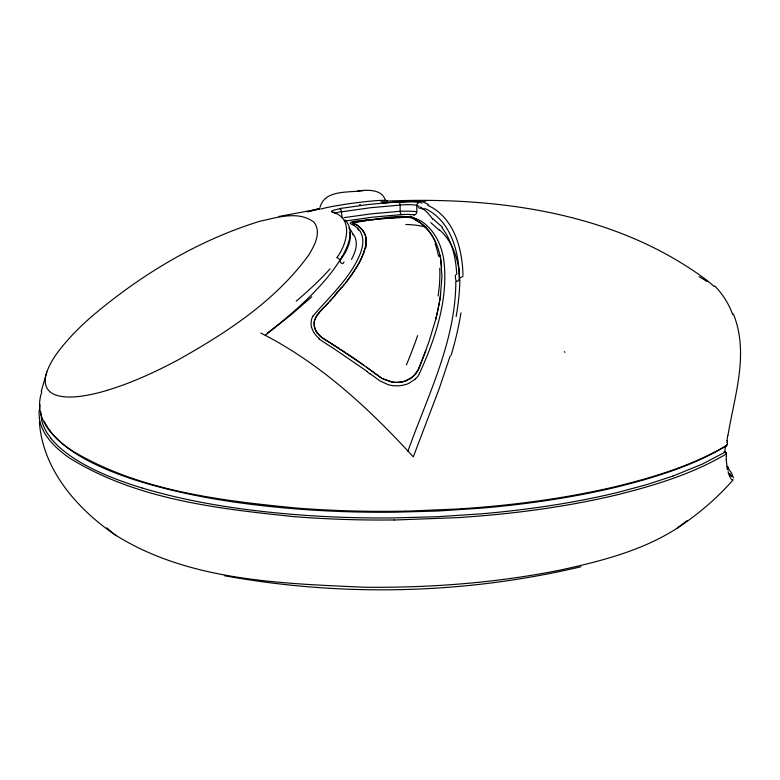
<?xml version="1.0" encoding="UTF-8"?>
<svg xmlns="http://www.w3.org/2000/svg" width="780" height="780" viewBox="0 0 780 780"><rect width="100%" height="100%" fill="white"/><g stroke="black" fill="none" stroke-linecap="round" stroke-linejoin="round"><path stroke-width="1.17" d="M365.937 242.502L365.703 237.432M618.335 494.491C655.58 485.18 692.893 473.694 726.141 454.087A1.55 1.248 58.9 0 0 724.903 452.215L725.264 446.511A1.55 1.248 58.9 0 0 726.687 445.399C693.44 465.017 656.126 476.512 618.881 485.823A507.292 196.628 3.6 0 1 460.502 508.804M726.989 442.514L727.233 440.544M319.966 207.46C324.841 189.15 348.904 193.04 364.075 190.457M440.563 295.103L440.71 293.982M440.544 295.259L440.095 298.34M440.29 297.043L441.958 276.569L440.602 258.892M440.232 297.404L439.501 301.899M727.925 435.61C734.409 395.733 749.385 353.71 733.424 314.067M439.988 299.013L437.327 312.692M439.364 302.669L438.769 305.867M438.613 306.657L435.776 319.088M40.053 404.771L39 412.922L39.478 419.104A215.992 83.713 3.6 0 0 46.293 435.669A207.119 80.282 3.6 0 0 69.352 457.899C135.525 499.132 215.709 508.472 291.7 516.399M356.684 267.082C361.579 258.872 366.151 249.746 365.947 239.957M437.151 313.433L436.43 316.465M365.03 248.274L363.178 254.192M436.166 317.558L436.293 317.041M436.04 318.045L435.503 320.122M459.41 279.065L459.069 272.435M41.233 391.423L46.839 371.972C51.646 358.576 61.123 347.461 70.483 336.989A210.912 61.971 -27.8 0 1 91.016 317.08C140.556 274.911 197.701 240.386 260.081 221.189C277.183 217.61 298.642 210.337 313.999 222.242C321.848 232.469 314.36 245.778 308.675 255.148C275.32 300.982 226.522 332.767 177.674 360.126C155.123 372.109 131.771 382.853 107.289 390.283M455.51 274.852C454.877 278.869 456.466 284.719 459.401 279.113M435.63 319.663L428.922 341.874L419.24 367.653A33.676 26.93 9.6 0 1 415.642 373.893A29.425 23.819 12.4 0 1 409.88 378.914M459.332 279.367L460.327 277.495L462.979 276.49M450.177 355.953L439.364 388.206L413.293 456.875C369.037 408.418 319.781 362.788 260.735 333.021M41.779 392.048C39.322 398.892 38.854 406.448 40.687 413.507A215.261 83.401 3.6 0 0 46.849 426.962A207.119 80.252 3.6 0 0 72.94 451.24C140.517 491.39 221.159 500.701 297.96 508.18A444.444 172.273 3.6 0 0 405.756 511.115M46.839 371.972C44.47 378.436 44.148 386.987 49.978 391.755A131.839 38.737 -27.8 0 0 58.373 395.811L61.523 396.435A115.44 33.92 -27.8 0 0 107.24 390.341M407.959 451.055C427.586 395.928 455.773 341.221 455.822 281.385M425.87 350.522L423.832 355.963M423.472 356.889L418.343 369.437L414.043 375.443M359.873 261.476L358.371 264.215M357.952 264.947L351.322 275.203M312.926 316.075C327.376 299.189 344.087 283.793 355.163 264.215C360.701 254.29 366.912 240.572 359.356 230.051M356.538 267.325L353.145 272.571M352.95 272.844L351.741 274.609M344.068 261.895L342.81 263.66A3.032 2.613 35.4 0 1 339.924 261.241M350.902 275.808L351.38 275.125M351.078 275.555L346.096 282.272M350.785 275.974L347.51 280.439M347.119 280.956L345.784 282.682M345.92 282.506L334.103 296.527M343.921 285.031L344.389 284.437M342.956 286.221L341.971 287.42M334.571 296.01L335.029 295.493M732.8 479.407L732.693 480.344C716.498 498.781 697.603 514.732 677.118 528.226C642.262 550.651 601.341 561.083 561.298 569.858C496.665 582.943 430.55 587.896 364.669 587.242C280.42 583.401 188.653 581.139 115.109 534.836M334.006 296.634L333.167 297.56M333.44 297.268L331.715 299.169M331.744 299.13L329.413 301.675M330.564 300.427L331.139 299.803M330.32 300.69L327.668 303.537M328.136 303.04L325.367 305.965M327.083 304.161L325.543 305.779M323.817 307.583L325.279 306.062M324.656 306.706L316.973 314.974L314.438 320.609A31.668 21.206 6.9 0 0 314.925 328.127A32.877 22.045 6.8 0 0 315.919 330.584L318.591 334.561A24.853 17.111 3.1 0 0 320.794 336.765L339.729 348.835M322.754 308.675L324.031 307.359M322.442 309.007L318.913 312.604M311.805 296.8L291.642 314.281L265.249 335.322M415.145 379.07L409.412 383.029A24.97 20.524 13.8 0 1 406.214 384.374L402.656 385.261A29.815 24.687 14.6 0 1 397.605 385.846L393.822 385.739A23.478 19.442 14.7 0 1 387.855 384.54L379.899 380.854L370.032 373.659M687.131 520.601L677.118 528.226M725.264 446.511C692.133 466.06 654.956 477.506 617.848 486.779A497.113 192.641 3.6 0 1 555.038 499.239A512.499 198.598 3.6 0 1 481.367 508.15L438.36 510.988L394.339 512.226A460.21 178.337 3.6 0 1 349.313 511.787A425.636 164.941 3.6 0 1 303.664 509.496M724.903 452.215L702.283 464.129L672.935 476.083M409.763 378.797L406.994 380.25M409.607 378.875L404.557 381.215A22.318 18.281 14 0 1 400.052 382.171M672.925 476.083L646.23 484.78L617.497 492.482A497.104 192.641 3.6 0 1 554.687 504.943A512.499 198.598 3.6 0 1 481.016 513.854L438.009 516.692L393.988 517.93A460.21 178.337 3.6 0 1 348.962 517.491A425.646 164.941 3.6 0 1 303.313 515.2C249.073 511.163 194.766 503.685 142.535 488.114M307.281 211.819L318.601 208.66M308.49 211.692L319.917 208.806L278.752 216.499M580.915 566.758C464.539 594.292 342.079 597.051 224.455 575.728M400.111 205.091A3.101 1.336 86.4 0 0 398.697 201.776L369.047 204.409L339.709 208.543A3.101 1.384 80.5 0 1 341.455 211.838L370.627 207.714L400.111 205.091L400.14 211.273A3.101 1.326 86.4 0 0 401.534 214.588L372.889 217.142L345.667 220.945M732.693 480.344L730.782 478.598M343.951 217.649L371.329 213.837L400.14 211.273M361.608 221.072L354.208 222.105A3.13 0.526 -4.1 0 0 352.619 222.895L358.098 225.693L363.519 231.426M369.466 220.077L352.599 222.895A182.003 51.558 -25.4 0 1 356.187 224.611L357.503 225.371M363.11 220.857L380.942 218.809M365.84 219.989C386.276 219.219 411.518 209.186 427.713 226.502C436.868 235.102 441.763 247.299 443.732 259.506C448.841 299.218 435.006 340.246 418.402 375.628A38.795 31.346 11.1 0 1 415.174 379.099M361.803 220.467C359.541 220.779 344.662 221.715 352.453 224.591M371.953 219.784L374.01 219.55M375.073 219.434L378.466 219.063M379.743 218.936L386.617 218.264M360.438 204.633L359.59 204.711M382.219 218.683L409.237 217.123M400.062 382.2L397.634 382.385M387.221 218.215L392.837 217.756M393.51 217.678C401.037 216.908 409.412 215.592 416.032 220.243M357.649 190.934C367.039 189.891 381.8 188.78 385.33 200.177M460.561 508.882L405.795 511.192M460.015 517.55L394.134 520.026M386.929 201.094C497.601 196.482 616.814 212.511 707.548 280.829M382.415 202.839L426.124 200.752L402.665 201.591M303.654 509.496C249.415 505.459 195.117 497.971 142.886 482.41A244.939 94.916 3.6 0 1 114.709 472.738A225.839 87.516 3.6 0 1 94.858 464.11A213.73 82.826 3.6 0 1 74.139 452.488L68.24 448.393A205.452 79.618 3.6 0 1 58.91 440.71A205.384 79.589 3.6 0 1 51.48 432.793M413.975 214.987A3.101 2.808 -75.7 0 0 416.812 211.79L416.793 205.608L419.328 206.349M422.233 203.161L419.659 202.42A3.101 2.808 -75.3 0 0 416.793 205.608M427.654 205.228C453.94 217.181 462.511 248.82 462.959 275.379M424.661 208.377C450.635 220.204 459.03 251.521 459.381 277.748M366.512 367.185L381.771 378.339L391.57 381.966A23.381 19.246 14.4 0 0 401.875 381.907M383.048 379.041L392.584 382.112A25.516 21.011 14.5 0 0 397.634 382.375M724.23 451.347L724.562 451.523A2.038 0.79 3.6 0 1 725.137 452.234M415.214 219.784C432.344 228.579 440.359 248.274 441.577 266.623M353.759 225.186L357.767 228.277M416.393 220.438L419.221 222.193M381.956 378.446L370.363 369.993M331.646 343.805L322.286 338.003L317.743 333.46M331.753 343.863L363.802 365.215M340.802 349.518L345.92 352.852M346.885 353.496L352.336 357.152M353.203 357.747L369.476 369.34M433.115 219.014L442.455 227.263M430.774 222.602L439.257 230.246M367.146 371.426L331.851 347.227A169.474 154.284 -47.4 0 0 328.848 345.423L319.078 339.046M116.279 535.694C77.912 509.72 42.724 470.243 39.39 422.009M113.958 533.978L106.723 527.797M345.014 219.911C356.558 232.089 345.988 249.317 339.934 261.241M427.44 229.378L430.862 233.717A350.795 127.403 -46.7 0 1 435.669 242.814M49.793 430.599L50.924 432.061M51.129 438.506L47.892 434.09A213.701 82.816 3.6 0 1 41.779 420.732L40.638 411.508M727.067 466.635L731.669 473.304L733.492 477.974M731.162 475.878L729.583 473.733L731.698 476.658L730.129 474.425M730.236 477.691L728.198 472.787M728.14 471.607L728.617 472.612M352.765 233.864L353.077 234.848M349.869 232.128C352.297 241.342 344.819 255.079 339.709 260.12A3.032 2.506 36.4 0 0 336.765 257.751C346.944 244.774 354.169 217.844 332.651 212.228A3.101 2.837 -72.6 0 1 335.4 213.525M439.832 255.002L440.047 255.996M727.399 469.716L726.17 459.566M440.125 256.366L440.398 257.78M311.552 327.59L311.23 325.728A41.223 27.612 7.8 0 1 311.142 322.111L311.698 318.923A26.569 17.677 4.1 0 1 312.994 316.095M341.455 211.838L342.03 216.928M727.175 444.883A29.464 4.894 -81.9 0 1 727.467 442.211M726.98 440.632A38.688 7.342 -81.6 0 1 727.701 435.532M714.753 285.997A265.424 143.754 -35.6 0 1 732.683 314.515M707.441 280.927A264.352 143.052 -33.1 0 1 714.129 286.484M699.202 276.715A265.58 144.047 -33.7 0 1 706.758 281.502M380.894 201.796A34.661 1.58 -5.1 0 1 385.729 202.751M320.882 209.069A34.71 2.398 -7.8 0 1 359.463 202.351A34.71 2.398 -7.8 0 1 387.319 200.977M342.576 255.616A237.061 72.335 -28 0 1 267.15 333.226M332.456 212.248A15.502 2.213 -5.4 0 1 340.49 208.718M399.682 202.01A15.59 1.56 -0.9 0 1 419.182 202.449M459.839 279.689A345.686 130.894 -54 0 1 456.124 316.622M423.15 202.04A285.5 108.966 -47.9 0 1 428.298 204.467M460.931 312.848A309.046 110.662 -55.6 0 1 451.113 355.319M352.385 224.611A44.216 9.828 -9.4 0 1 353.701 225.196M357.727 228.296A155.366 43.007 -21.7 0 1 358.566 229.154M357.883 229.466A182.179 50.632 -22.3 0 1 358.771 230.305M319.507 338.822A33.043 22.162 7.4 0 1 311.747 327.571M367.029 371.592A176.348 166.306 -77.6 0 1 369.915 373.825M366.346 219.999A75.787 3.793 -5.8 0 1 362.242 220.496M414.005 375.414A29.952 24.141 11.6 0 1 409.568 378.827M366.444 242.56A233.239 65.812 -27.1 0 1 365.791 247.952M365.674 237.451A175.675 49.813 -26.4 0 0 365.284 235.657L364.046 232.362A154.781 44.002 -25.9 0 0 363.246 231.319M730.129 474.981A144.183 9.019 78.7 0 1 729.475 473.46M728.471 469.823A76.888 9.604 -88.2 0 1 727.769 466.255M726.268 459.303A32.604 6.25 -81.8 0 1 726.219 456.339M726.424 455.881A33.277 6.698 -81.3 0 1 726.472 453.443M725.78 452.946A2.74 1.502 18 0 1 726.356 453.628M725.536 452.156A5.509 2.515 0.3 0 1 726.365 452.78M724.288 451.834A4.602 1.921 4 0 1 725.312 452.244M726.853 444.551A3.783 1.16 7.7 0 1 727.048 444.746M725.166 446.014A2.242 0.868 3.6 0 1 725.556 446.531M49.784 430.599A212.901 82.505 3.6 0 1 44.518 421.717M142.535 488.114A244.939 94.916 3.6 0 1 114.358 478.442A225.839 87.516 3.6 0 1 94.497 469.813A212.901 82.505 3.6 0 1 70.756 456.163L67.889 454.096A205.452 79.618 3.6 0 1 58.549 446.413A205.384 79.589 3.6 0 1 51.129 438.506M618.374 494.51A507.292 196.541 3.6 0 1 459.956 517.471M394.105 519.958A440.047 170.489 3.6 0 1 291.691 516.467M441.997 227.809A368.131 135.808 -51.5 0 1 456.719 274.589M420.761 207.207A311.981 116.444 -48.2 0 1 432.802 219.336M400.462 211.341A12.314 1.248 -0.6 0 1 416.695 211.799M405.805 224.503A309.075 110.828 -41.3 0 1 426.309 227.243M401.476 214.578A9.184 1.121 -1 0 1 414.209 214.968M439.589 229.866A362.739 135.262 -49.6 0 1 459.157 271.528M330.077 268.837A231.992 49.978 -30.4 0 1 296.224 301.158M348.738 228.082A170.381 45.874 -23.6 0 1 352.687 233.903M353.535 234.643A210.161 56.55 -24 0 1 351.458 259.428M335.137 213.349A12.324 1.95 -2.7 0 1 341.191 211.77M399.984 205.062A12.382 1.745 -1.8 0 1 417.339 205.569M418.236 207.695A280.478 105.924 -46.1 0 1 423.823 209.381M357.347 225.459A193.625 54.912 -25.5 0 1 363.305 231.153M363.412 231.484A210.298 59.719 -25.8 0 1 366.405 239.743M363.031 254.251A236.769 65.208 -28.7 0 1 360.194 260.578M341.133 287.771A253.169 59.719 -32.9 0 1 334.61 295.318M317.499 333.528A31.005 20.592 3.8 0 1 319.322 312.799M407.033 380.299A24.463 20.095 14.3 0 1 401.895 381.976M417.622 335.615A292.422 78.478 -55.8 0 1 406.438 364.855M439.735 268.261A342.186 120.822 -48.9 0 1 438.097 296.01M435.074 243.682A356.489 128.232 -47.9 0 1 438.506 256.171M419.396 222.017A326.147 118.901 -45.2 0 1 427.362 229.457M410.251 216.099A289.312 104.276 -42.1 0 1 415.906 219.102M564.291 351.741A257.897 3.237 39.7 0 1 564.944 352.287"/></g></svg>
